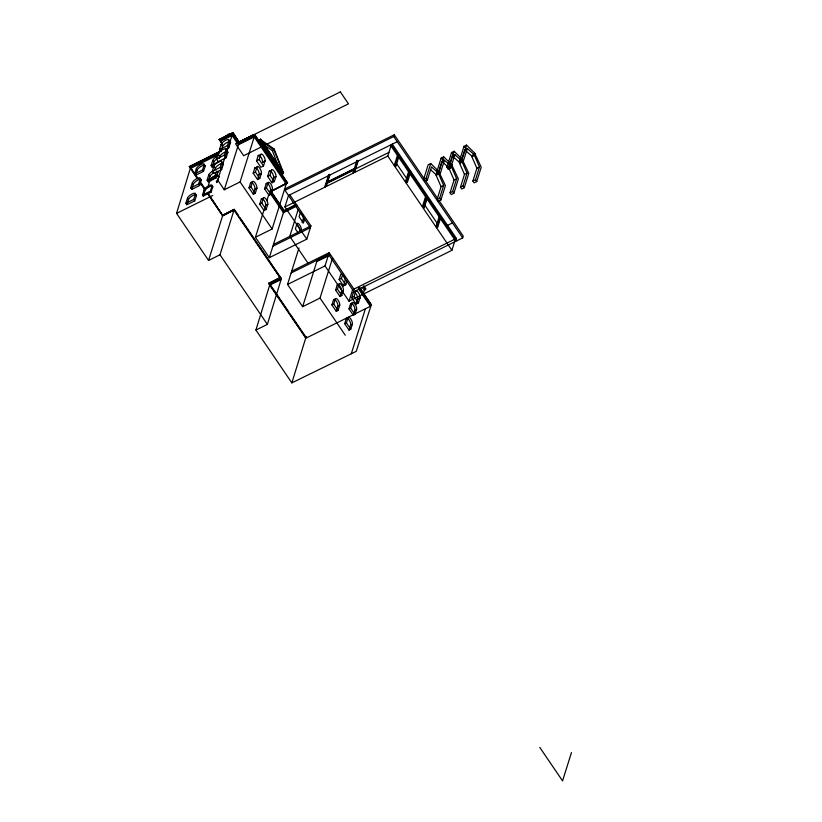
<?xml version="1.0" encoding="UTF-8"?>
<svg xmlns="http://www.w3.org/2000/svg" width="822" height="822" viewBox="0 0 822 822"><rect width="100%" height="100%" fill="white"/><g stroke="black" fill="none" stroke-linecap="round" stroke-linejoin="round"><path stroke-width="1.23" d="M290.125 313.932L305.979 337.246L291.851 382.877L255.919 330.054L269.935 284.258L281.381 278.596L267.366 324.402L255.919 330.054M217.964 176.165L218.015 175.651A4.778 1.582 -34.2 0 0 214.686 175.887A4.778 1.582 -34.2 0 0 210.309 179.463L211.1 180.635A4.778 1.582 -34.2 0 1 215.477 177.059A4.778 1.582 -34.2 0 1 218.806 176.822L218.015 175.651M216.258 181.302L217.974 180.501L224.283 189.769L240.106 181.939L254.656 135.517L253.977 134.52L254.214 136.914L286.22 183.984L272.113 228.999L255.426 237.26L269.318 257.676L306.791 239.14L310.942 225.906L289.786 194.793M224.283 189.769L238.678 143.778L232.369 134.51L216.772 182.618L219.186 176.627M296.814 205.048L283.724 211.665L269.318 257.676M298.961 247.997L287.536 284.463L302.65 306.688L317.056 260.677L328.995 254.769M197.075 178.292L189.368 166.486L220.995 150.837M238.606 215.672L234.27 209.333L220.008 254.779L208.572 260.44L176.566 213.381L190.581 167.575L217.686 154.166M194.691 173.874L196.304 168.746A4.778 1.582 -34.2 0 1 200.989 164.523A4.778 1.582 -34.2 0 1 204.277 164.79L205.223 166.178L203.496 171.366L195.636 175.261L194.691 173.874L202.561 169.979L204.277 164.79M185.864 203.281L187.467 198.143A4.778 1.582 -34.2 0 1 192.163 193.92A4.778 1.582 -34.2 0 1 195.451 194.198L196.437 195.657L194.722 200.845L186.851 204.74L185.864 203.281L193.725 199.386L195.451 194.198M190.725 187.919L192.338 182.782A4.778 1.582 -34.2 0 1 197.023 178.569A4.778 1.582 -34.2 0 1 200.311 178.836L201.328 180.326L199.602 185.515L191.742 189.409L190.725 187.919L198.595 184.025L200.311 178.836M195.636 175.261L197.239 170.123A4.778 1.582 -34.2 0 1 201.935 165.91A4.778 1.582 -34.2 0 1 205.223 166.178M186.851 204.74L188.464 199.602A4.778 1.582 -34.2 0 1 193.16 195.379A4.778 1.582 -34.2 0 1 196.437 195.657M191.742 189.409L193.345 184.272A4.778 1.582 -34.2 0 1 198.04 180.059A4.778 1.582 -34.2 0 1 201.328 180.326M221.909 143.768L219.207 139.329L232.903 132.548L239.11 142.144L232.903 132.548M214.501 166.147L212.251 167.267L211.11 165.592L212.723 160.465A4.778 1.582 -34.2 0 1 218.426 155.8M202.489 195.04L204.103 189.903A4.778 1.582 -34.2 0 1 208.788 185.69A4.778 1.582 -34.2 0 1 212.076 185.957L212.775 186.984L211.059 192.173L203.188 196.068L202.489 195.04L210.36 191.146L212.076 185.957M217.645 171.829A4.778 1.582 -34.2 0 1 217.83 172.692L216.104 177.881L208.243 181.775L207.103 180.11L208.716 174.973A4.778 1.582 -34.2 0 1 213.401 170.75M222.084 143.398L220.101 139.915L232.585 133.739L238.77 143.398L232.585 133.739M203.188 196.068L204.801 190.94A4.778 1.582 -34.2 0 1 209.497 186.717A4.778 1.582 -34.2 0 1 212.775 186.984M212.251 167.267L213.854 162.129A4.778 1.582 -34.2 0 1 217.491 158.492M208.243 181.775L209.846 176.638A4.778 1.582 -34.2 0 1 214.542 172.415M212.292 171.325L213.895 166.188A4.778 1.582 -34.2 0 1 218.59 161.965A4.778 1.582 -34.2 0 1 221.878 162.242L223.327 164.369L221.601 169.558L213.741 173.452L212.292 171.325L220.152 167.431L221.878 162.242M216.453 158.995L218.056 153.858A4.778 1.582 -34.2 0 1 222.752 149.635A4.778 1.582 -34.2 0 1 226.04 149.912L227.828 152.543L226.101 157.732L218.241 161.626L216.453 158.995L224.314 155.101L226.04 149.912M220.943 151.71L219.484 149.573L221.097 144.446A4.778 1.582 -34.2 0 1 225.793 140.223A4.778 1.582 -34.2 0 1 229.081 140.49L230.53 142.627L228.804 147.816L225.434 149.481M208.377 185.248L210.144 179.782M214.706 170.37L215.343 168.315A4.778 1.582 -34.2 0 1 220.039 164.102A4.778 1.582 -34.2 0 1 223.327 164.369M221.58 149.655L222.546 146.573A4.778 1.582 -34.2 0 1 229.143 141.672M219.207 158.543L219.844 156.488A4.778 1.582 -34.2 0 1 225.547 151.834M208.572 260.44L222.854 214.994L234.291 209.333L222.68 215.426L207.976 193.119M222.628 215.857L234.167 209.877L222.628 215.857L207.73 193.941M295.91 204.904L283.95 210.822L270.787 191.464L287.597 182.823L255.221 135.229L254.214 136.914L238.39 144.754L232.081 135.476L220.512 141.209L220.419 140.418L232.369 134.51M259.31 142.35L260.071 139.904L282.912 173.483L282.152 175.939M282.912 173.483L283.498 172.754L260.656 139.175L258.118 140.87M256.526 160.886L258.118 155.81L260.738 154.515A4.1 1.49 63.7 0 1 263.513 155.79A4.1 1.49 63.7 0 1 265.085 160.906L263.502 165.972L260.872 167.277L256.526 160.886L259.146 159.581L260.738 154.515M253.186 173.165L254.769 168.099L257.019 166.989A4.1 1.49 63.7 0 1 259.793 168.253A4.1 1.49 63.7 0 1 261.365 173.38L259.773 178.446L257.533 179.556L253.186 173.165L255.426 172.055L257.019 166.989M261.951 146.234L262.68 143.881L261.663 144.384L263.307 146.799L264.324 146.295L263.595 148.648M249.015 187.878L250.607 182.803L252.498 181.868A4.1 1.49 63.7 0 1 255.282 183.142A4.1 1.49 63.7 0 1 256.854 188.259L255.262 193.334L253.361 194.269L249.015 187.878L250.916 186.933L252.498 181.868M265.249 151.094L265.968 148.803L264.941 149.316L266.534 151.659L267.561 151.156L266.842 153.437M259.721 155.738A4.1 1.49 63.7 0 1 262.465 162.201L264.972 161.266M257.533 179.556L259.125 174.49A4.1 1.49 63.7 0 0 257.553 169.363A4.1 1.49 63.7 0 0 254.769 168.099M253.361 194.269L254.954 189.204A4.1 1.49 63.7 0 0 253.382 184.077A4.1 1.49 63.7 0 0 250.607 182.803M268.475 155.831L269.164 153.622L270.715 155.892L270.017 158.101M283.333 173.278L260.235 139.38L274.147 149.018L273.89 149.84L282.47 171.253M271.373 160.095L272.02 158.019L273.469 160.146L272.822 162.222M267.633 176.401L269.226 171.325L271.548 170.185A4.1 1.49 63.7 0 1 274.322 171.449A4.1 1.49 63.7 0 1 275.894 176.576L274.301 181.641L271.99 182.792L267.633 176.401L269.955 175.25L271.548 170.185M259.742 204.164L261.334 199.088L263.42 198.061A4.1 1.49 63.7 0 1 266.205 199.335A4.1 1.49 63.7 0 1 267.777 204.452L266.184 209.518L264.098 210.555L259.742 204.164L261.838 203.126L263.42 198.061M264.561 188.824L266.153 183.748L268.054 182.813A4.1 1.49 63.7 0 1 270.828 184.087A4.1 1.49 63.7 0 1 272.401 189.204L270.808 194.28L268.907 195.215L264.561 188.824L266.462 187.878L268.054 182.813M274.682 164.955L275.329 162.879L276.767 165.006L276.12 167.072M271.99 182.792L273.572 177.716A4.1 1.49 63.7 0 0 272 172.599A4.1 1.49 63.7 0 0 269.226 171.325M255.426 237.26L264.201 209.271M266.862 200.753L268.773 194.67M264.828 208.202L265.681 205.49A4.1 1.49 63.7 0 0 264.109 200.363A4.1 1.49 63.7 0 0 261.334 199.088M268.907 195.215L270.5 190.149A4.1 1.49 63.7 0 0 268.928 185.022A4.1 1.49 63.7 0 0 266.153 183.748M277.744 169.455L278.36 167.452L279.757 169.507L279.131 171.51M272.914 246.22L310.387 227.673L284.998 190.344L285.553 188.577L394.283 134.777L437.376 198.133M306.791 239.14L284.905 206.959L288.501 195.492L329.006 175.446L328.595 174.85L329.468 174.418L329.879 175.014L327.475 182.69L327.064 182.083L354.374 168.572L354.785 169.178L327.475 182.69M295.817 205.284L283.765 211.501L270.972 192.697M283.95 210.822L296.033 204.524M268.63 283.487L280.168 277.507L268.63 283.487L305.229 337.297L305.979 337.246M269.626 283.754L281.062 278.093L269.626 283.754L288.799 311.939M298.201 209.487L289.776 236.376L307.993 263.163M300.328 212.672L299.054 216.72L303.4 223.122L304.51 219.587M296.362 224.211A4.1 1.49 63.7 0 1 298.859 227.273A4.1 1.49 63.7 0 1 299.65 231.023L301.314 230.201A4.1 1.49 63.7 0 0 299.742 225.074A4.1 1.49 63.7 0 0 296.968 223.81L295.375 228.876L298.489 233.438M302.136 222.752L303.359 218.858A4.1 1.49 63.7 0 0 303.143 216.556M284.905 206.959L325.409 186.913L324.998 186.317L328.595 174.85M325.409 186.913L329.006 175.446M324.998 186.317L325.872 185.875L329.468 174.418M325.872 185.875L326.283 186.481L327.32 183.172L354.631 169.651L354.22 169.055L326.909 182.566L327.32 183.172M317.405 259.444L328.142 254.46M326.283 186.481L353.594 172.969L353.183 172.363L356.779 160.896L357.745 160.424L358.156 161.02L354.559 172.486L354.148 171.89L357.745 160.424M353.594 172.969L354.631 169.651M354.785 169.178L357.19 161.502L356.779 160.896M287.536 284.463L325.009 265.917L329.16 252.683L354.498 289.94M305.229 337.297L306.555 336.691M302.65 306.688L320.025 298.088L332.602 257.944M335.602 290.063L337.195 284.987L339.013 284.093A4.1 1.49 63.7 0 1 341.798 285.357A4.1 1.49 63.7 0 1 343.37 290.485L341.777 295.55L339.948 296.454L335.602 290.063L337.431 289.159L339.013 284.093M346.853 281.247L345.743 284.772L343.504 285.881L339.157 279.49L340.75 274.414A4.1 1.49 63.7 0 1 341.336 273.88M331.924 304.941L333.516 299.876L335.345 298.972A4.1 1.49 63.7 0 1 338.119 300.246A4.1 1.49 63.7 0 1 339.692 305.363L338.099 310.439L336.28 311.343L331.924 304.941L333.753 304.048L335.345 298.972M339.157 279.49L341.397 278.381L342.671 274.322M339.948 296.454L341.541 291.389A4.1 1.49 63.7 0 0 339.969 286.262A4.1 1.49 63.7 0 0 337.195 284.987M343.504 285.881L345.096 280.816A4.1 1.49 63.7 0 0 343.524 275.689M336.28 311.343L337.863 306.267A4.1 1.49 63.7 0 0 336.29 301.15A4.1 1.49 63.7 0 0 333.516 299.876M284.998 190.344L393.728 136.544L394.283 134.777M354.559 172.486L387.789 156.057L391.375 144.59M455.08 240.188L390.953 145.926L392.289 144.138L456.405 238.401L455.08 240.188L451.905 250.32L349.021 301.222L325.009 265.917M349.021 301.222L352.617 289.755L456.405 238.401M351.693 297.698L353.285 292.622L355.679 291.44A4.1 1.49 63.7 0 1 358.454 292.714A4.1 1.49 63.7 0 1 360.026 297.831L358.433 302.907L356.039 304.089L351.693 297.698L354.087 296.506L355.679 291.44M348.99 308.908L350.573 303.842L352.248 303.01A4.1 1.49 63.7 0 1 355.022 304.284A4.1 1.49 63.7 0 1 356.594 309.411L355.001 314.477L353.337 315.309L348.99 308.908L350.655 308.086L352.248 303.01M344.675 323.714L346.268 318.648L348.014 317.785A4.1 1.49 63.7 0 1 350.788 319.049A4.1 1.49 63.7 0 1 352.361 324.176L350.778 329.242L349.021 330.105L344.675 323.714L346.422 322.851L348.014 317.785M387.789 156.057L394.252 165.571L397.427 155.44L398.536 154.896L399.143 155.79L395.968 165.921L394.868 166.465L405.39 181.939L406.88 181.21L410.044 171.079L410.63 171.932L407.455 182.052L405.976 182.792L422.354 206.877L423.34 206.384L426.515 196.253L425.529 196.746L422.354 206.877M394.868 166.465L398.536 154.896M356.039 304.089L357.632 299.013A4.1 1.49 63.7 0 0 354.888 292.55M353.337 315.309L354.919 310.233A4.1 1.49 63.7 0 0 353.347 305.116A4.1 1.49 63.7 0 0 350.573 303.842M349.021 330.105L350.614 325.039A4.1 1.49 63.7 0 0 349.042 319.912A4.1 1.49 63.7 0 0 346.268 318.648M363.273 293.865L364.372 290.372L365.924 288.902L363.797 285.789M291.851 382.877L351.292 353.779L365.4 308.764M405.39 181.939L408.565 171.808L410.044 171.079M405.976 182.792L409.14 172.661L410.63 171.932M268.732 283.169L306.113 338.099L370.342 306.318L371.359 304.623L359.882 287.751M438.64 173.329L431.478 166.907L427.368 180.039L424.779 181.313L423.556 179.504L428.159 164.801L430.738 163.527L439.133 171.757L438.64 173.329L436.05 174.603L430.687 169.794M423.556 179.504L426.135 178.22L430.738 163.527M423.279 208.243L426.454 198.112L427.44 197.619L424.265 207.75L423.279 208.243L435.968 226.893L437.181 226.297L440.356 216.165L440.911 216.967L437.736 227.098L436.513 227.704L451.905 250.32M444.445 160.208L440.335 173.339L437.746 174.613L436.513 172.805L441.126 158.112L443.705 156.827L452.09 165.058L451.607 166.63L449.018 167.904L441.866 161.492L444.445 160.208L451.607 166.63M436.05 175.127L436.554 173.534L439.143 172.26L445.411 185.608L440.9 199.993L438.321 201.267L437.088 199.458L441.085 186.676L436.05 175.127L438.64 173.853L439.143 172.26M437.746 174.613L441.866 161.492M436.513 172.805L439.102 171.521L443.705 156.827M454.854 154.649L450.744 167.77L448.165 169.055L446.932 167.246L451.535 152.543L454.124 151.269L462.509 159.499L462.015 161.071L459.426 162.345L452.275 155.933L454.854 154.649L462.015 161.071M448.165 169.055L452.275 155.933M446.932 167.246L449.511 165.962L454.124 151.269M437.088 199.458L439.667 198.174L443.675 185.392L438.64 173.853M452.1 165.561L458.368 178.919L453.867 193.293L451.278 194.567L450.045 192.759L452.634 191.475L456.642 178.693L451.607 167.154L452.1 165.561L450.384 166.414M435.968 226.893L439.143 216.772L440.356 216.165M436.513 227.704L439.688 217.573L440.911 216.967M467.297 148.494L464.707 149.779L471.869 156.19L474.448 154.916L467.297 148.494L463.187 161.615L460.597 162.9L459.364 161.091L463.978 146.388L466.557 145.114L474.941 153.344L474.458 155.44L479.493 166.979L475.486 179.761L472.897 181.046L474.13 182.854L476.719 181.57L481.219 167.195L474.952 153.848M450.045 192.759L454.052 179.977L449.018 168.428L451.607 167.154M460.793 160.845L462.519 160.002L468.787 173.35L464.276 187.724L461.697 189.009L460.464 187.2L464.471 174.418L459.436 162.869L459.93 161.276M460.597 162.9L464.707 149.779M466.557 145.114L461.954 159.807L463.187 161.615M460.464 187.2L463.043 185.916L467.05 173.134L462.015 161.595L462.519 160.002M472.897 181.046L476.904 168.263L471.869 156.714L472.373 155.122M291.132 272.996L328.605 254.45L353.943 291.707L462.673 237.907L463.228 236.14L438.814 200.239M571.454 752.551L562.567 780.9L539.797 747.424M219.484 149.573L227.355 145.689L229.081 140.49M223.81 137.654L228.588 134.078L231.537 134.078M219.104 139.648L232.811 132.876M219.988 140.305L232.462 134.13M239.212 141.826L253.977 134.52M189.266 166.804L220.892 151.156M239.11 142.144L253.875 134.839M218.498 153.098L190.139 167.462L219.515 152.923M238.894 143.018L254.265 135.404M254.656 135.517L255.221 135.229M238.77 143.398L254.142 135.794M238.678 143.778L254.306 136.041M190.673 168.356L217.779 154.947M258.283 140.346L260.656 139.175M211.11 165.592L218.981 161.698M262.023 141.189L273.89 149.84L272.37 150.59L263.163 144.261M207.103 180.11L213.843 176.771M269.164 153.622L268.249 154.063L269.801 156.334L270.715 155.892M262.465 162.201L265.085 160.906M272.401 160.68L273.469 160.146M176.566 213.381L212.703 195.492M275.596 165.592L276.767 165.006M259.125 174.49L261.365 173.38M259.012 174.85L261.252 173.74M277.189 168.037L278.36 167.452M278.586 170.092L279.757 169.507M273.572 177.716L275.894 176.576M283.498 172.754L274.147 149.018M273.459 178.086L275.781 176.935M254.954 189.204L256.854 188.259M254.841 189.563L256.741 188.628M270.5 190.149L272.401 189.204M270.387 190.509L272.288 189.563M283.148 185.032L287.597 182.823M271.188 191.053L286.755 183.347L270.644 191.69M265.681 205.49L267.777 204.452M265.568 205.849L267.664 204.812M329.879 175.014L357.19 161.502M358.156 161.02L397.232 141.692M355.71 168.818L388.929 152.389M353.183 172.363L354.148 171.89M296.475 206.209L283.426 212.662L266.462 187.878M398.043 156.334L399.143 155.79M394.252 165.571L395.361 165.027L395.968 165.921M303.246 219.217L304.88 218.416M299.65 231.023L301.314 230.201M273.469 244.453L310.942 225.906M459.364 161.091L462.509 159.499M473.225 154.197L474.941 153.344M450.374 165.91L452.09 165.058M459.436 162.869L462.015 161.595M471.869 156.714L474.458 155.44M464.471 174.418L467.05 173.134M476.904 168.263L479.493 166.979M454.052 179.977L456.642 178.693M441.085 186.676L443.675 185.392M425.416 204.082L424.429 204.575L437.119 223.224M291.676 271.229L329.16 252.683M329.129 254.306L317.097 260.512L329.036 254.604M316.758 261.663L329.786 255.221M270.027 285.039L281.473 279.377L234.167 209.713M447.538 225.372L452.48 222.926M341.541 291.389L343.37 290.485M341.428 291.748L343.257 290.844M337.863 306.267L339.692 305.363M337.75 306.637L339.578 305.733M357.632 299.013L360.026 297.831M357.519 299.383L359.913 298.201M354.919 310.233L356.594 309.411M354.806 310.603L356.481 309.771M371.359 304.623L356.234 351.333L351.292 353.779M350.614 325.039L352.361 324.176M350.501 325.399L352.248 324.536M463.978 146.388L466.485 148.854M451.535 152.543L454.895 155.841M441.126 158.112L443.644 160.578M475.486 179.761L476.719 181.57M449.511 165.962L450.744 167.77M463.043 185.916L464.276 187.724M439.102 171.521L440.335 173.339M452.634 191.475L453.867 193.293M426.135 178.22L427.368 180.039M439.667 198.174L440.9 199.993M393.728 136.544L462.673 237.907M391.868 145.473L456.827 240.805M395.403 161.903L406.541 178.271M406.88 181.21L407.455 182.052M437.181 226.297L437.736 227.098M423.34 206.384L424.265 207.75M363.54 286.611L365.656 289.724M362.245 287.248L364.372 290.372M359.759 288.142L371.236 305.013M360.262 289.395L370.969 305.147M358.741 287.597L370.876 305.445M255.097 135.62L287.474 183.214M358.649 287.69L370.763 305.496M254.841 135.743L286.95 183.388L254.625 136.103M358.269 288.563L370.342 306.318M354.087 296.506L358.433 302.907M341.397 278.381L345.743 284.772M269.955 175.25L274.301 181.641M259.146 159.581L263.502 165.972M270.911 191.084L284.073 210.442M350.655 308.086L355.001 314.477M337.431 289.159L341.777 295.55M283.857 211.203L270.674 191.855L272.051 193.91M270.787 192.656L283.724 211.665M255.426 172.055L259.773 178.446M227.355 145.689L228.804 147.816M333.753 304.048L338.099 310.439M346.422 322.851L350.778 329.242M220.101 139.915L222.515 143.511M219.207 139.329L222.608 144.292M225.413 148.412L226.81 150.477M250.916 186.933L255.262 193.334M261.838 203.126L266.184 209.518M221.097 144.446L222.546 146.573M224.314 155.101L226.101 157.732M320.025 298.088L345.271 335.212M240.106 181.939L272.113 228.999M218.056 153.858L219.844 156.488M220.152 167.431L221.601 169.558M212.723 160.465L213.854 162.129M213.895 166.188L215.343 168.315M217.83 172.692L216.689 171.017L214.974 176.216L216.104 177.881M239.983 217.727L280.662 277.548M234.075 210.196L280.066 277.826M208.716 174.973L209.846 176.638M202.561 169.979L203.496 171.366M196.304 168.746L197.239 170.123M210.36 191.146L211.059 192.173M190.581 167.575L197.742 178.117M201.328 183.378L205.14 188.947M189.368 166.486L197.938 178.919M199.921 181.96L204.986 189.45M207.74 193.458L222.731 215.539M199.921 182.463L204.884 189.769M204.103 189.903L204.801 190.94M198.595 184.025L199.602 185.515M192.338 182.782L193.345 184.272M193.725 199.386L194.722 200.845M187.467 198.143L188.464 199.602M220.008 254.779L267.366 324.402M274.137 196.982L276.213 200.054M277.6 202.099L281.073 207.226M272.37 150.59L278.268 166.208M258.118 155.81A4.1 1.49 63.7 0 1 259.177 155.389M353.285 292.622A4.1 1.49 63.7 0 1 354.344 292.2M300.616 212.395A4.1 1.49 63.7 0 1 301.201 212.97M301.787 213.73A4.1 1.49 63.7 0 1 302.794 215.59M226.44 151.577A4.778 1.582 -34.2 0 1 227.828 152.543M229.862 141.62A4.778 1.582 -34.2 0 1 230.53 142.627M340.359 91.91L235.544 143.778L243.661 155.707L348.477 103.849L340.359 91.91"/></g></svg>
